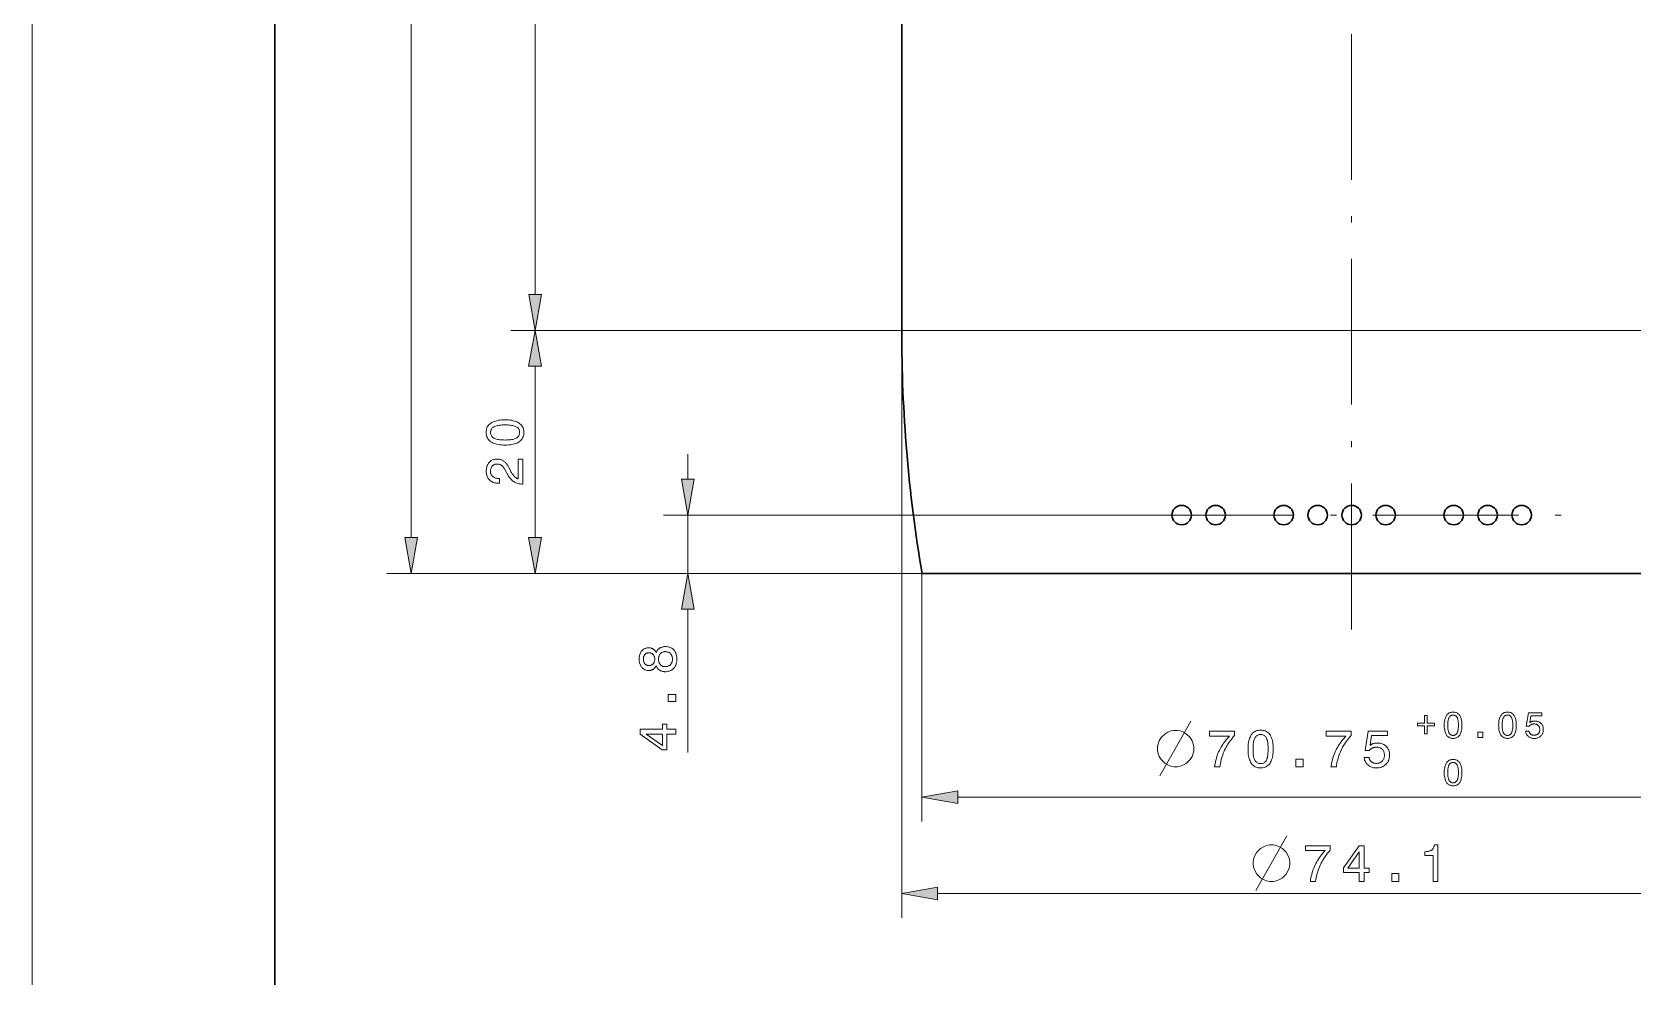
# Model space of a CAD drawing. Extents: x 0 to 297, y 0 to 530.
# Drawn here: x 0 to 131.8, y 77.8 to 155.5 of the extents above; entities that cross this region are included whole.
import ezdxf

# ---------------------------------------------------------------- set-up
doc = ezdxf.new("R2010")
doc.units = 0
doc.linetypes.add('DASHDOT', pattern=[18.5, 12, -3, 0.5, -3])

msp = doc.modelspace()

# ---------------------------------------------------------------- linework, layer by layer
at = {"color": 7, "lineweight": 13}
for p, q in [((0, 0), (0, 420)), ((31.22, 113.95), (31.22, 370.64)), ((41.44, 133.95), (41.44, 280.44)), ((71.61, 130.99), (39.42, 130.99)), ((71.61, 130.99), (39.44, 130.99)), ((71.61, 130.99), (71.61, 82.64)), ((141.17, 130.99), (71.61, 130.99)), ((73.28, 110.99), (29.22, 110.99)), ((73.28, 110.99), (39.42, 110.99)), ((73.28, 110.99), (73.28, 90.57)), ((76.24, 92.57), (141.08, 92.57)), ((74.56, 84.64), (142.75, 84.64))]:
    msp.add_line(p, q, dxfattribs=at)
at = {"color": 7, "lineweight": 30}
for p, q in [((20, 5), (20, 415)), ((71.61, 130.99), (71.61, 283.39)), ((73.28, 110.99), (144.03, 110.99))]:
    msp.add_line(p, q, dxfattribs=at)
at = {"color": 7, "linetype": 'DASHDOT', "lineweight": 13}
for p, q in [((108.66, 377.38), (108.66, 106.18)), ((91.91, 115.79), (127.1, 115.79))]:
    msp.add_line(p, q, dxfattribs=at)
at = {"color": 7, "lineweight": 13, "ltscale": 0.352279}
msp.add_line((41.42, 113.95), (41.42, 128.04), dxfattribs=at)
at = {"color": 5, "lineweight": 13, "ltscale": 0.051139}
msp.add_line((54.01, 118.75), (54.01, 120.79), dxfattribs=at)
at = {"color": 5, "lineweight": 13}
for p, q in [((91.91, 115.79), (52.01, 115.79)), ((73.28, 110.99), (52.01, 110.99))]:
    msp.add_line(p, q, dxfattribs=at)
at = {"color": 5, "lineweight": 13, "ltscale": 0.12}
msp.add_line((54.01, 110.99), (54.01, 115.79), dxfattribs=at)
at = {"color": 5, "lineweight": 13, "ltscale": 0.295027}
msp.add_line((54.01, 96.24), (54.01, 108.04), dxfattribs=at)
at = {"color": 7, "lineweight": 13}
for points in [[(40.92, 133.95), (41.44, 130.99), (41.96, 133.95)], [(41.94, 128.04), (41.42, 130.99), (40.89, 128.04)], [(38.95, 121.55), (38.8, 121.55), (38.66, 121.56), (38.53, 121.57), (38.4, 121.59), (38.28, 121.62), (38.17, 121.65), (38.06, 121.68), (37.97, 121.72), (37.88, 121.77), (37.79, 121.82), (37.72, 121.87), (37.65, 121.93), (37.59, 122), (37.54, 122.07), (37.5, 122.14), (37.46, 122.22), (37.43, 122.31), (37.41, 122.4), (37.4, 122.49), (37.4, 122.59), (37.4, 122.69), (37.41, 122.78), (37.43, 122.87), (37.46, 122.96), (37.49, 123.04), (37.54, 123.11), (37.59, 123.18), (37.65, 123.25), (37.72, 123.31), (37.79, 123.36), (37.87, 123.41), (37.96, 123.46), (38.06, 123.5), (38.17, 123.53), (38.28, 123.56), (38.4, 123.59), (38.53, 123.6), (38.66, 123.62), (38.8, 123.62), (38.95, 123.63), (39.1, 123.62), (39.24, 123.62), (39.38, 123.6), (39.5, 123.59), (39.62, 123.56), (39.74, 123.53), (39.84, 123.5), (39.94, 123.46), (40.03, 123.41), (40.11, 123.36), (40.18, 123.31), (40.25, 123.25), (40.31, 123.18), (40.36, 123.11), (40.4, 123.04), (40.44, 122.96), (40.47, 122.87), (40.49, 122.78), (40.5, 122.69), (40.5, 122.59), (40.5, 122.49), (40.49, 122.4), (40.47, 122.31), (40.44, 122.22), (40.4, 122.14), (40.36, 122.07), (40.31, 122), (40.25, 121.93), (40.18, 121.87), (40.11, 121.82), (40.03, 121.77), (39.94, 121.72), (39.84, 121.68), (39.73, 121.65), (39.62, 121.62), (39.5, 121.59), (39.38, 121.57), (39.24, 121.56), (39.1, 121.55)], [(38.95, 121.96), (39.07, 121.97), (39.19, 121.97), (39.29, 121.98), (39.39, 121.99), (39.49, 122), (39.58, 122.02), (39.66, 122.04), (39.73, 122.06), (39.8, 122.09), (39.86, 122.12), (39.91, 122.15), (39.96, 122.18), (40.01, 122.22), (40.04, 122.26), (40.08, 122.31), (40.1, 122.36), (40.12, 122.41), (40.14, 122.47), (40.14, 122.53), (40.15, 122.59), (40.14, 122.65), (40.14, 122.71), (40.12, 122.77), (40.1, 122.82), (40.08, 122.87), (40.05, 122.92), (40.01, 122.96), (39.97, 123), (39.92, 123.03), (39.86, 123.06), (39.8, 123.09), (39.74, 123.12), (39.66, 123.14), (39.58, 123.16), (39.49, 123.17), (39.4, 123.19), (39.3, 123.2), (39.19, 123.21), (39.07, 123.21), (38.95, 123.21), (38.83, 123.21), (38.71, 123.21), (38.61, 123.2), (38.5, 123.19), (38.41, 123.17), (38.32, 123.16), (38.24, 123.14), (38.17, 123.12), (38.1, 123.09), (38.04, 123.06), (37.99, 123.03), (37.94, 123), (37.89, 122.96), (37.86, 122.92), (37.83, 122.87), (37.8, 122.82), (37.78, 122.77), (37.77, 122.71), (37.76, 122.65), (37.75, 122.59), (37.76, 122.53), (37.77, 122.47), (37.78, 122.41), (37.8, 122.36), (37.83, 122.31), (37.86, 122.26), (37.9, 122.22), (37.94, 122.18), (37.99, 122.15), (38.04, 122.12), (38.1, 122.09), (38.17, 122.06), (38.25, 122.04), (38.33, 122.02), (38.41, 122), (38.51, 121.99), (38.61, 121.98), (38.72, 121.97), (38.83, 121.97)], [(40.42, 118.34), (40.4, 118.34), (40.32, 118.34), (40.23, 118.35), (40.15, 118.36), (40.07, 118.37), (39.99, 118.39), (39.92, 118.41), (39.85, 118.44), (39.78, 118.47), (39.72, 118.51), (39.66, 118.55), (39.6, 118.59), (39.54, 118.64), (39.48, 118.7), (39.42, 118.76), (39.36, 118.84), (39.3, 118.91), (39.24, 119), (39.19, 119.09), (39.13, 119.19), (39.07, 119.29), (38.93, 119.55), (38.9, 119.59), (38.88, 119.63), (38.85, 119.67), (38.82, 119.71), (38.8, 119.75), (38.77, 119.78), (38.74, 119.81), (38.71, 119.84), (38.68, 119.86), (38.65, 119.88), (38.62, 119.9), (38.59, 119.92), (38.55, 119.94), (38.52, 119.95), (38.48, 119.96), (38.44, 119.97), (38.41, 119.98), (38.37, 119.98), (38.33, 119.99), (38.29, 119.99), (38.24, 119.99), (38.19, 119.98), (38.15, 119.97), (38.11, 119.96), (38.07, 119.95), (38.03, 119.93), (38, 119.91), (37.96, 119.88), (37.93, 119.86), (37.9, 119.83), (37.87, 119.79), (37.85, 119.76), (37.83, 119.72), (37.81, 119.68), (37.79, 119.63), (37.78, 119.59), (37.77, 119.54), (37.76, 119.49), (37.76, 119.44), (37.75, 119.39), (37.76, 119.33), (37.76, 119.28), (37.77, 119.23), (37.78, 119.19), (37.8, 119.14), (37.82, 119.1), (37.85, 119.06), (37.87, 119.03), (37.91, 118.99), (37.94, 118.96), (37.98, 118.93), (38.02, 118.9), (38.06, 118.88), (38.11, 118.86), (38.16, 118.84), (38.21, 118.83), (38.27, 118.82), (38.33, 118.81), (38.39, 118.8), (38.45, 118.8), (38.49, 118.8), (38.49, 118.41), (38.43, 118.41), (38.33, 118.41), (38.24, 118.42), (38.16, 118.43), (38.08, 118.45), (38, 118.48), (37.93, 118.51), (37.86, 118.54), (37.79, 118.58), (37.73, 118.63), (37.67, 118.68), (37.62, 118.74), (37.57, 118.79), (37.53, 118.86), (37.5, 118.93), (37.47, 119), (37.44, 119.07), (37.42, 119.15), (37.41, 119.23), (37.4, 119.32), (37.4, 119.41), (37.4, 119.5), (37.41, 119.58), (37.42, 119.66), (37.44, 119.74), (37.46, 119.81), (37.49, 119.88), (37.52, 119.95), (37.55, 120.01), (37.6, 120.07), (37.64, 120.13), (37.69, 120.18), (37.75, 120.22), (37.8, 120.27), (37.86, 120.3), (37.93, 120.33), (37.99, 120.36), (38.06, 120.37), (38.14, 120.39), (38.21, 120.4), (38.29, 120.4), (38.35, 120.4), (38.41, 120.39), (38.47, 120.39), (38.53, 120.37), (38.58, 120.36), (38.63, 120.34), (38.69, 120.32), (38.74, 120.3), (38.79, 120.27), (38.83, 120.24), (38.88, 120.21), (38.92, 120.17), (38.97, 120.13), (39.01, 120.08), (39.05, 120.04), (39.09, 119.99), (39.13, 119.93), (39.17, 119.88), (39.2, 119.81), (39.24, 119.75), (39.37, 119.5), (39.4, 119.43), (39.44, 119.36), (39.47, 119.3), (39.51, 119.24), (39.54, 119.19), (39.58, 119.14), (39.61, 119.09), (39.64, 119.05), (39.67, 119.01), (39.7, 118.98), (39.74, 118.95), (39.77, 118.92), (39.8, 118.89), (39.83, 118.87), (39.87, 118.85), (39.9, 118.83), (39.93, 118.81), (39.97, 118.8), (40.01, 118.78), (40.04, 118.77), (40.04, 120.4), (40.42, 120.4)], [(30.7, 113.95), (31.22, 110.99), (31.74, 113.95)], [(40.89, 113.95), (41.42, 110.99), (41.94, 113.95)], [(114.67, 99.3), (114.88, 99.3), (114.88, 98.65), (115.48, 98.65), (115.48, 98.44), (114.88, 98.44), (114.88, 97.78), (114.67, 97.78), (114.67, 98.44), (114.07, 98.44), (114.07, 98.65), (114.67, 98.65)], [(116.29, 98.49), (116.29, 98.59), (116.29, 98.69), (116.3, 98.79), (116.32, 98.88), (116.33, 98.96), (116.35, 99.04), (116.38, 99.11), (116.41, 99.18), (116.44, 99.24), (116.47, 99.3), (116.51, 99.35), (116.55, 99.4), (116.6, 99.44), (116.65, 99.48), (116.7, 99.51), (116.76, 99.54), (116.82, 99.55), (116.88, 99.57), (116.94, 99.58), (117.01, 99.58), (117.08, 99.58), (117.15, 99.57), (117.21, 99.55), (117.27, 99.54), (117.33, 99.51), (117.38, 99.48), (117.43, 99.44), (117.48, 99.4), (117.52, 99.36), (117.56, 99.3), (117.59, 99.25), (117.62, 99.18), (117.65, 99.11), (117.67, 99.04), (117.69, 98.96), (117.71, 98.88), (117.72, 98.79), (117.73, 98.69), (117.74, 98.6), (117.74, 98.49), (117.74, 98.39), (117.73, 98.29), (117.72, 98.19), (117.71, 98.1), (117.69, 98.02), (117.67, 97.94), (117.65, 97.87), (117.62, 97.8), (117.59, 97.74), (117.56, 97.68), (117.52, 97.63), (117.48, 97.58), (117.43, 97.54), (117.38, 97.5), (117.33, 97.47), (117.27, 97.45), (117.21, 97.43), (117.15, 97.42), (117.08, 97.41), (117.01, 97.41), (116.94, 97.41), (116.88, 97.42), (116.82, 97.43), (116.76, 97.45), (116.7, 97.47), (116.65, 97.51), (116.6, 97.54), (116.55, 97.58), (116.51, 97.63), (116.47, 97.68), (116.44, 97.74), (116.41, 97.8), (116.38, 97.87), (116.35, 97.94), (116.33, 98.02), (116.32, 98.11), (116.3, 98.19), (116.29, 98.29), (116.29, 98.39)], [(116.58, 98.49), (116.58, 98.41), (116.58, 98.33), (116.59, 98.25), (116.59, 98.18), (116.6, 98.11), (116.61, 98.05), (116.63, 98), (116.64, 97.94), (116.66, 97.9), (116.68, 97.86), (116.7, 97.82), (116.73, 97.78), (116.76, 97.75), (116.79, 97.73), (116.82, 97.7), (116.85, 97.69), (116.89, 97.67), (116.93, 97.66), (116.97, 97.66), (117.01, 97.65), (117.06, 97.66), (117.1, 97.66), (117.14, 97.67), (117.18, 97.69), (117.21, 97.7), (117.24, 97.73), (117.27, 97.75), (117.3, 97.78), (117.32, 97.82), (117.35, 97.85), (117.37, 97.9), (117.38, 97.94), (117.4, 97.99), (117.41, 98.05), (117.42, 98.11), (117.43, 98.18), (117.44, 98.25), (117.45, 98.32), (117.45, 98.41), (117.45, 98.49), (117.45, 98.58), (117.45, 98.66), (117.44, 98.73), (117.43, 98.8), (117.42, 98.87), (117.41, 98.93), (117.4, 98.99), (117.38, 99.04), (117.37, 99.09), (117.35, 99.13), (117.32, 99.17), (117.3, 99.2), (117.27, 99.23), (117.24, 99.26), (117.21, 99.28), (117.18, 99.3), (117.14, 99.31), (117.1, 99.32), (117.06, 99.33), (117.01, 99.33), (116.97, 99.33), (116.93, 99.32), (116.89, 99.31), (116.85, 99.3), (116.82, 99.28), (116.79, 99.26), (116.76, 99.23), (116.73, 99.2), (116.7, 99.17), (116.68, 99.13), (116.66, 99.08), (116.64, 99.04), (116.63, 98.99), (116.61, 98.93), (116.6, 98.87), (116.59, 98.8), (116.59, 98.73), (116.58, 98.66), (116.58, 98.58)], [(120.76, 98.49), (120.77, 98.59), (120.77, 98.69), (120.78, 98.79), (120.79, 98.88), (120.81, 98.96), (120.83, 99.04), (120.86, 99.11), (120.88, 99.18), (120.91, 99.24), (120.95, 99.3), (120.99, 99.35), (121.03, 99.4), (121.08, 99.44), (121.13, 99.48), (121.18, 99.51), (121.23, 99.54), (121.29, 99.55), (121.36, 99.57), (121.42, 99.58), (121.49, 99.58), (121.56, 99.58), (121.63, 99.57), (121.69, 99.55), (121.75, 99.54), (121.81, 99.51), (121.86, 99.48), (121.91, 99.44), (121.95, 99.4), (122, 99.36), (122.03, 99.3), (122.07, 99.25), (122.1, 99.18), (122.13, 99.11), (122.15, 99.04), (122.17, 98.96), (122.19, 98.88), (122.2, 98.79), (122.21, 98.69), (122.22, 98.6), (122.22, 98.49), (122.22, 98.39), (122.21, 98.29), (122.2, 98.19), (122.19, 98.1), (122.17, 98.02), (122.15, 97.94), (122.13, 97.87), (122.1, 97.8), (122.07, 97.74), (122.03, 97.68), (122, 97.63), (121.95, 97.58), (121.91, 97.54), (121.86, 97.5), (121.81, 97.47), (121.75, 97.45), (121.69, 97.43), (121.63, 97.42), (121.56, 97.41), (121.49, 97.41), (121.42, 97.41), (121.36, 97.42), (121.29, 97.43), (121.23, 97.45), (121.18, 97.47), (121.13, 97.51), (121.08, 97.54), (121.03, 97.58), (120.99, 97.63), (120.95, 97.68), (120.91, 97.74), (120.88, 97.8), (120.86, 97.87), (120.83, 97.94), (120.81, 98.02), (120.79, 98.11), (120.78, 98.19), (120.77, 98.29), (120.77, 98.39)], [(121.05, 98.49), (121.05, 98.41), (121.06, 98.33), (121.06, 98.25), (121.07, 98.18), (121.08, 98.11), (121.09, 98.05), (121.11, 98), (121.12, 97.94), (121.14, 97.9), (121.16, 97.86), (121.18, 97.82), (121.21, 97.78), (121.23, 97.75), (121.26, 97.73), (121.3, 97.7), (121.33, 97.69), (121.37, 97.67), (121.41, 97.66), (121.45, 97.66), (121.49, 97.65), (121.54, 97.66), (121.58, 97.66), (121.62, 97.67), (121.65, 97.69), (121.69, 97.7), (121.72, 97.73), (121.75, 97.75), (121.78, 97.78), (121.8, 97.82), (121.82, 97.85), (121.84, 97.9), (121.86, 97.94), (121.88, 97.99), (121.89, 98.05), (121.9, 98.11), (121.91, 98.18), (121.92, 98.25), (121.92, 98.32), (121.93, 98.41), (121.93, 98.49), (121.93, 98.58), (121.92, 98.66), (121.92, 98.73), (121.91, 98.8), (121.9, 98.87), (121.89, 98.93), (121.88, 98.99), (121.86, 99.04), (121.84, 99.09), (121.82, 99.13), (121.8, 99.17), (121.78, 99.2), (121.75, 99.23), (121.72, 99.26), (121.69, 99.28), (121.65, 99.3), (121.62, 99.31), (121.58, 99.32), (121.54, 99.33), (121.49, 99.33), (121.45, 99.33), (121.41, 99.32), (121.37, 99.31), (121.33, 99.3), (121.3, 99.28), (121.26, 99.26), (121.23, 99.23), (121.21, 99.2), (121.18, 99.17), (121.16, 99.13), (121.14, 99.08), (121.12, 99.04), (121.11, 98.99), (121.09, 98.93), (121.08, 98.87), (121.07, 98.8), (121.06, 98.73), (121.06, 98.66), (121.05, 98.58)], [(122.98, 98.01), (123.26, 98.01), (123.27, 97.98), (123.28, 97.95), (123.29, 97.92), (123.3, 97.89), (123.31, 97.87), (123.32, 97.84), (123.34, 97.82), (123.36, 97.8), (123.38, 97.78), (123.4, 97.76), (123.42, 97.74), (123.45, 97.72), (123.47, 97.71), (123.5, 97.7), (123.53, 97.69), (123.55, 97.68), (123.59, 97.67), (123.62, 97.67), (123.65, 97.67), (123.68, 97.67), (123.72, 97.67), (123.76, 97.67), (123.8, 97.68), (123.84, 97.69), (123.87, 97.7), (123.91, 97.71), (123.94, 97.73), (123.97, 97.75), (124, 97.77), (124.02, 97.79), (124.05, 97.82), (124.07, 97.85), (124.09, 97.88), (124.1, 97.91), (124.12, 97.94), (124.13, 97.98), (124.14, 98.01), (124.15, 98.05), (124.15, 98.09), (124.15, 98.13), (124.15, 98.17), (124.15, 98.21), (124.14, 98.25), (124.13, 98.29), (124.12, 98.32), (124.11, 98.36), (124.09, 98.39), (124.07, 98.42), (124.05, 98.45), (124.02, 98.47), (124, 98.5), (123.97, 98.52), (123.94, 98.54), (123.91, 98.55), (123.88, 98.57), (123.84, 98.58), (123.8, 98.59), (123.77, 98.59), (123.73, 98.6), (123.68, 98.6), (123.66, 98.6), (123.64, 98.6), (123.61, 98.6), (123.59, 98.59), (123.57, 98.59), (123.54, 98.58), (123.52, 98.58), (123.5, 98.57), (123.48, 98.56), (123.46, 98.55), (123.44, 98.54), (123.42, 98.53), (123.4, 98.52), (123.38, 98.5), (123.37, 98.49), (123.35, 98.48), (123.33, 98.46), (123.31, 98.44), (123.3, 98.43), (123.28, 98.41), (123.04, 98.41), (123.21, 99.52), (124.33, 99.52), (124.33, 99.27), (123.41, 99.27), (123.33, 98.71), (123.34, 98.72), (123.36, 98.73), (123.37, 98.74), (123.39, 98.75), (123.41, 98.76), (123.43, 98.77), (123.44, 98.78), (123.46, 98.79), (123.48, 98.8), (123.5, 98.81), (123.52, 98.81), (123.55, 98.82), (123.57, 98.82), (123.59, 98.83), (123.61, 98.83), (123.63, 98.84), (123.66, 98.84), (123.68, 98.84), (123.7, 98.84), (123.73, 98.84), (123.79, 98.84), (123.85, 98.83), (123.91, 98.82), (123.97, 98.81), (124.02, 98.79), (124.07, 98.77), (124.12, 98.75), (124.16, 98.72), (124.21, 98.69), (124.25, 98.65), (124.29, 98.61), (124.32, 98.57), (124.35, 98.52), (124.37, 98.48), (124.4, 98.43), (124.41, 98.38), (124.43, 98.32), (124.44, 98.27), (124.44, 98.21), (124.44, 98.15), (124.44, 98.08), (124.44, 98.02), (124.43, 97.96), (124.41, 97.9), (124.39, 97.85), (124.37, 97.8), (124.34, 97.75), (124.31, 97.7), (124.28, 97.65), (124.24, 97.61), (124.19, 97.57), (124.15, 97.54), (124.1, 97.51), (124.05, 97.48), (124, 97.46), (123.94, 97.44), (123.88, 97.42), (123.82, 97.41), (123.76, 97.41), (123.69, 97.41), (123.63, 97.41), (123.58, 97.41), (123.52, 97.42), (123.47, 97.43), (123.42, 97.45), (123.37, 97.47), (123.33, 97.49), (123.28, 97.51), (123.24, 97.54), (123.2, 97.57), (123.16, 97.61), (123.13, 97.64), (123.1, 97.68), (123.07, 97.72), (123.05, 97.77), (123.03, 97.81), (123.01, 97.86), (123, 97.91), (122.99, 97.96)], [(94.32, 98.07), (94.02, 98.07), (93.77, 98.02), (93.52, 97.92), (93.27, 97.77), (92.97, 97.47), (92.82, 97.22), (92.72, 96.97), (92.67, 96.72), (92.67, 96.42), (92.72, 96.17), (92.82, 95.92), (92.97, 95.67), (93.27, 95.37), (93.52, 95.22), (93.77, 95.12), (94.02, 95.07), (94.32, 95.07), (94.57, 95.12), (94.82, 95.22), (95.07, 95.37), (95.37, 95.67), (95.52, 95.92), (95.62, 96.17), (95.67, 96.42), (95.67, 96.72), (95.62, 96.97), (95.52, 97.22), (95.37, 97.47), (95.07, 97.77), (94.82, 97.92), (94.57, 98.02)], [(97.37, 95.07), (97.39, 95.21), (97.42, 95.35), (97.45, 95.49), (97.48, 95.63), (97.52, 95.76), (97.56, 95.9), (97.6, 96.03), (97.65, 96.16), (97.71, 96.29), (97.77, 96.41), (97.83, 96.54), (97.9, 96.66), (97.97, 96.78), (98.04, 96.9), (98.12, 97.02), (98.21, 97.14), (98.3, 97.26), (98.4, 97.37), (98.49, 97.49), (98.6, 97.6), (96.96, 97.6), (96.96, 98), (99.01, 98), (99.01, 97.64), (98.91, 97.53), (98.82, 97.41), (98.73, 97.3), (98.64, 97.18), (98.55, 97.06), (98.47, 96.94), (98.4, 96.82), (98.33, 96.7), (98.26, 96.57), (98.2, 96.44), (98.14, 96.31), (98.09, 96.18), (98.04, 96.05), (97.99, 95.92), (97.95, 95.78), (97.91, 95.64), (97.88, 95.5), (97.85, 95.36), (97.83, 95.21), (97.81, 95.07)], [(100.13, 96.53), (100.13, 96.68), (100.14, 96.82), (100.15, 96.95), (100.17, 97.08), (100.19, 97.2), (100.22, 97.31), (100.26, 97.42), (100.3, 97.51), (100.34, 97.6), (100.39, 97.69), (100.45, 97.76), (100.51, 97.83), (100.57, 97.89), (100.64, 97.94), (100.72, 97.99), (100.8, 98.02), (100.88, 98.05), (100.97, 98.07), (101.07, 98.08), (101.17, 98.09), (101.27, 98.08), (101.36, 98.07), (101.45, 98.05), (101.54, 98.02), (101.62, 97.99), (101.69, 97.94), (101.76, 97.89), (101.83, 97.83), (101.89, 97.77), (101.94, 97.69), (101.99, 97.61), (102.04, 97.52), (102.07, 97.42), (102.11, 97.32), (102.14, 97.2), (102.16, 97.08), (102.18, 96.96), (102.19, 96.82), (102.2, 96.68), (102.2, 96.53), (102.2, 96.38), (102.19, 96.24), (102.18, 96.1), (102.16, 95.98), (102.14, 95.86), (102.11, 95.75), (102.07, 95.64), (102.04, 95.54), (101.99, 95.45), (101.94, 95.37), (101.89, 95.3), (101.83, 95.23), (101.76, 95.17), (101.69, 95.12), (101.62, 95.08), (101.54, 95.04), (101.45, 95.02), (101.36, 95), (101.27, 94.98), (101.17, 94.98), (101.07, 94.98), (100.97, 95), (100.88, 95.02), (100.8, 95.04), (100.72, 95.08), (100.64, 95.12), (100.57, 95.17), (100.51, 95.23), (100.45, 95.3), (100.39, 95.37), (100.34, 95.46), (100.3, 95.55), (100.26, 95.64), (100.22, 95.75), (100.19, 95.86), (100.17, 95.98), (100.15, 96.11), (100.14, 96.24), (100.13, 96.38)], [(100.54, 96.53), (100.54, 96.41), (100.55, 96.29), (100.55, 96.19), (100.56, 96.09), (100.58, 95.99), (100.59, 95.91), (100.61, 95.82), (100.64, 95.75), (100.66, 95.68), (100.69, 95.62), (100.72, 95.57), (100.76, 95.52), (100.8, 95.47), (100.84, 95.44), (100.89, 95.41), (100.94, 95.38), (100.99, 95.36), (101.04, 95.35), (101.1, 95.34), (101.17, 95.33), (101.23, 95.34), (101.29, 95.35), (101.35, 95.36), (101.4, 95.38), (101.45, 95.41), (101.49, 95.44), (101.53, 95.47), (101.57, 95.52), (101.61, 95.56), (101.64, 95.62), (101.67, 95.68), (101.69, 95.75), (101.72, 95.82), (101.73, 95.9), (101.75, 95.99), (101.76, 96.08), (101.77, 96.18), (101.78, 96.29), (101.79, 96.41), (101.79, 96.53), (101.79, 96.65), (101.78, 96.77), (101.77, 96.88), (101.76, 96.98), (101.75, 97.07), (101.73, 97.16), (101.72, 97.24), (101.69, 97.31), (101.67, 97.38), (101.64, 97.44), (101.61, 97.5), (101.57, 97.54), (101.53, 97.59), (101.49, 97.62), (101.45, 97.66), (101.4, 97.68), (101.35, 97.7), (101.29, 97.72), (101.23, 97.72), (101.17, 97.73), (101.1, 97.72), (101.04, 97.72), (100.99, 97.7), (100.94, 97.68), (100.89, 97.65), (100.84, 97.62), (100.8, 97.59), (100.76, 97.54), (100.72, 97.49), (100.69, 97.44), (100.66, 97.38), (100.64, 97.31), (100.61, 97.24), (100.59, 97.16), (100.58, 97.07), (100.56, 96.97), (100.55, 96.87), (100.55, 96.76), (100.54, 96.65)], [(106.96, 95.07), (106.99, 95.21), (107.01, 95.35), (107.04, 95.49), (107.07, 95.63), (107.11, 95.76), (107.15, 95.9), (107.2, 96.03), (107.25, 96.16), (107.3, 96.29), (107.36, 96.41), (107.42, 96.54), (107.49, 96.66), (107.56, 96.78), (107.64, 96.9), (107.72, 97.02), (107.8, 97.14), (107.89, 97.26), (107.99, 97.37), (108.09, 97.49), (108.19, 97.6), (106.55, 97.6), (106.55, 98), (108.61, 98), (108.61, 97.64), (108.51, 97.53), (108.41, 97.41), (108.32, 97.3), (108.23, 97.18), (108.15, 97.06), (108.07, 96.94), (107.99, 96.82), (107.92, 96.7), (107.86, 96.57), (107.79, 96.44), (107.74, 96.31), (107.68, 96.18), (107.63, 96.05), (107.59, 95.92), (107.55, 95.78), (107.51, 95.64), (107.47, 95.5), (107.45, 95.36), (107.42, 95.21), (107.4, 95.07)], [(109.69, 95.85), (110.09, 95.85), (110.1, 95.8), (110.11, 95.76), (110.12, 95.72), (110.14, 95.68), (110.16, 95.64), (110.18, 95.6), (110.2, 95.57), (110.23, 95.54), (110.26, 95.51), (110.29, 95.48), (110.32, 95.46), (110.35, 95.44), (110.39, 95.42), (110.43, 95.4), (110.47, 95.38), (110.51, 95.37), (110.55, 95.36), (110.6, 95.36), (110.64, 95.35), (110.69, 95.35), (110.75, 95.35), (110.81, 95.36), (110.86, 95.37), (110.92, 95.38), (110.97, 95.4), (111.01, 95.42), (111.06, 95.44), (111.1, 95.47), (111.14, 95.5), (111.18, 95.53), (111.21, 95.57), (111.24, 95.61), (111.27, 95.65), (111.3, 95.7), (111.32, 95.75), (111.33, 95.8), (111.34, 95.85), (111.35, 95.9), (111.36, 95.96), (111.36, 96.02), (111.36, 96.08), (111.35, 96.13), (111.35, 96.19), (111.33, 96.24), (111.32, 96.29), (111.3, 96.34), (111.27, 96.38), (111.25, 96.43), (111.21, 96.47), (111.18, 96.5), (111.14, 96.54), (111.1, 96.57), (111.06, 96.6), (111.02, 96.62), (110.97, 96.64), (110.92, 96.66), (110.87, 96.67), (110.81, 96.68), (110.75, 96.68), (110.69, 96.69), (110.66, 96.68), (110.62, 96.68), (110.59, 96.68), (110.56, 96.67), (110.53, 96.67), (110.49, 96.66), (110.46, 96.65), (110.43, 96.64), (110.4, 96.63), (110.37, 96.62), (110.35, 96.6), (110.32, 96.59), (110.29, 96.57), (110.26, 96.55), (110.24, 96.53), (110.21, 96.51), (110.19, 96.49), (110.17, 96.46), (110.14, 96.44), (110.12, 96.41), (109.78, 96.41), (110.01, 98), (111.62, 98), (111.62, 97.64), (110.3, 97.64), (110.18, 96.84), (110.2, 96.86), (110.23, 96.87), (110.25, 96.89), (110.28, 96.91), (110.3, 96.92), (110.33, 96.93), (110.35, 96.95), (110.38, 96.96), (110.41, 96.97), (110.44, 96.98), (110.47, 96.99), (110.5, 97), (110.53, 97.01), (110.56, 97.01), (110.59, 97.02), (110.62, 97.02), (110.66, 97.03), (110.69, 97.03), (110.72, 97.03), (110.76, 97.03), (110.85, 97.03), (110.93, 97.02), (111.02, 97.01), (111.1, 96.99), (111.17, 96.96), (111.25, 96.93), (111.31, 96.9), (111.38, 96.86), (111.44, 96.81), (111.5, 96.76), (111.55, 96.7), (111.6, 96.64), (111.64, 96.58), (111.68, 96.51), (111.71, 96.44), (111.74, 96.37), (111.76, 96.29), (111.77, 96.21), (111.78, 96.13), (111.78, 96.04), (111.78, 95.95), (111.77, 95.86), (111.75, 95.77), (111.73, 95.69), (111.71, 95.61), (111.67, 95.54), (111.63, 95.46), (111.59, 95.4), (111.54, 95.33), (111.48, 95.27), (111.42, 95.22), (111.36, 95.17), (111.29, 95.12), (111.22, 95.09), (111.14, 95.05), (111.06, 95.03), (110.98, 95.01), (110.89, 94.99), (110.8, 94.98), (110.71, 94.98), (110.62, 94.98), (110.54, 94.99), (110.46, 95), (110.39, 95.02), (110.32, 95.04), (110.25, 95.07), (110.18, 95.1), (110.12, 95.13), (110.06, 95.17), (110, 95.22), (109.95, 95.27), (109.9, 95.32), (109.86, 95.38), (109.82, 95.43), (109.79, 95.5), (109.76, 95.56), (109.73, 95.63), (109.71, 95.7), (109.7, 95.77)], [(119.04, 97.47), (119.04, 97.92), (119.46, 97.92), (119.46, 97.47)], [(104.07, 95.07), (104.07, 95.71), (104.66, 95.71), (104.66, 95.07)], [(116.29, 94.59), (116.29, 94.69), (116.29, 94.79), (116.3, 94.89), (116.32, 94.98), (116.33, 95.06), (116.35, 95.14), (116.38, 95.21), (116.41, 95.28), (116.44, 95.34), (116.47, 95.4), (116.51, 95.45), (116.55, 95.5), (116.6, 95.54), (116.65, 95.58), (116.7, 95.61), (116.76, 95.64), (116.82, 95.65), (116.88, 95.67), (116.94, 95.68), (117.01, 95.68), (117.08, 95.68), (117.15, 95.67), (117.21, 95.65), (117.27, 95.64), (117.33, 95.61), (117.38, 95.58), (117.43, 95.54), (117.48, 95.5), (117.52, 95.46), (117.56, 95.4), (117.59, 95.35), (117.62, 95.28), (117.65, 95.21), (117.67, 95.14), (117.69, 95.06), (117.71, 94.98), (117.72, 94.89), (117.73, 94.79), (117.74, 94.7), (117.74, 94.59), (117.74, 94.49), (117.73, 94.39), (117.72, 94.29), (117.71, 94.2), (117.69, 94.12), (117.67, 94.04), (117.65, 93.97), (117.62, 93.9), (117.59, 93.84), (117.56, 93.78), (117.52, 93.73), (117.48, 93.68), (117.43, 93.64), (117.38, 93.6), (117.33, 93.57), (117.27, 93.55), (117.21, 93.53), (117.15, 93.52), (117.08, 93.51), (117.01, 93.51), (116.94, 93.51), (116.88, 93.52), (116.82, 93.53), (116.76, 93.55), (116.7, 93.57), (116.65, 93.61), (116.6, 93.64), (116.55, 93.68), (116.51, 93.73), (116.47, 93.78), (116.44, 93.84), (116.41, 93.9), (116.38, 93.97), (116.35, 94.04), (116.33, 94.12), (116.32, 94.21), (116.3, 94.29), (116.29, 94.39), (116.29, 94.49)], [(116.58, 94.59), (116.58, 94.51), (116.58, 94.43), (116.59, 94.35), (116.59, 94.28), (116.6, 94.21), (116.61, 94.15), (116.63, 94.1), (116.64, 94.04), (116.66, 94), (116.68, 93.96), (116.7, 93.92), (116.73, 93.88), (116.76, 93.85), (116.79, 93.83), (116.82, 93.8), (116.85, 93.79), (116.89, 93.77), (116.93, 93.76), (116.97, 93.76), (117.01, 93.75), (117.06, 93.76), (117.1, 93.76), (117.14, 93.77), (117.18, 93.79), (117.21, 93.8), (117.24, 93.83), (117.27, 93.85), (117.3, 93.88), (117.32, 93.92), (117.35, 93.95), (117.37, 94), (117.38, 94.04), (117.4, 94.09), (117.41, 94.15), (117.42, 94.21), (117.43, 94.28), (117.44, 94.35), (117.45, 94.42), (117.45, 94.51), (117.45, 94.59), (117.45, 94.68), (117.45, 94.76), (117.44, 94.83), (117.43, 94.9), (117.42, 94.97), (117.41, 95.03), (117.4, 95.09), (117.38, 95.14), (117.37, 95.19), (117.35, 95.23), (117.32, 95.27), (117.3, 95.3), (117.27, 95.33), (117.24, 95.36), (117.21, 95.38), (117.18, 95.4), (117.14, 95.41), (117.1, 95.42), (117.06, 95.43), (117.01, 95.43), (116.97, 95.43), (116.93, 95.42), (116.89, 95.41), (116.85, 95.4), (116.82, 95.38), (116.79, 95.36), (116.76, 95.33), (116.73, 95.3), (116.7, 95.27), (116.68, 95.23), (116.66, 95.18), (116.64, 95.14), (116.63, 95.09), (116.61, 95.03), (116.6, 94.97), (116.59, 94.9), (116.59, 94.83), (116.58, 94.76), (116.58, 94.68)], [(76.24, 93.09), (73.28, 92.57), (76.24, 92.05)], [(102.21, 88.64), (101.91, 88.64), (101.66, 88.59), (101.41, 88.49), (101.16, 88.34), (100.86, 88.04), (100.71, 87.79), (100.61, 87.54), (100.56, 87.29), (100.56, 86.99), (100.61, 86.74), (100.71, 86.49), (100.86, 86.24), (101.16, 85.94), (101.41, 85.79), (101.66, 85.69), (101.91, 85.64), (102.21, 85.64), (102.46, 85.69), (102.71, 85.79), (102.96, 85.94), (103.26, 86.24), (103.41, 86.49), (103.51, 86.74), (103.56, 86.99), (103.56, 87.29), (103.51, 87.54), (103.41, 87.79), (103.26, 88.04), (102.96, 88.34), (102.71, 88.49), (102.46, 88.59)], [(105.26, 85.64), (105.28, 85.79), (105.3, 85.93), (105.33, 86.07), (105.37, 86.21), (105.41, 86.34), (105.45, 86.47), (105.49, 86.61), (105.54, 86.74), (105.6, 86.86), (105.66, 86.99), (105.72, 87.11), (105.78, 87.24), (105.86, 87.36), (105.93, 87.48), (106.01, 87.6), (106.1, 87.72), (106.19, 87.83), (106.28, 87.95), (106.38, 88.07), (106.49, 88.18), (104.85, 88.18), (104.85, 88.58), (106.9, 88.58), (106.9, 88.22), (106.8, 88.1), (106.71, 87.99), (106.61, 87.88), (106.53, 87.76), (106.44, 87.64), (106.36, 87.52), (106.29, 87.4), (106.22, 87.27), (106.15, 87.15), (106.09, 87.02), (106.03, 86.89), (105.98, 86.76), (105.93, 86.63), (105.88, 86.49), (105.84, 86.35), (105.8, 86.22), (105.77, 86.08), (105.74, 85.93), (105.72, 85.79), (105.69, 85.64)], [(109.29, 85.64), (109.29, 86.38), (107.98, 86.38), (107.98, 86.76), (109.29, 88.58), (109.68, 88.58), (109.68, 86.73), (110.11, 86.73), (110.11, 86.38), (109.68, 86.38), (109.68, 85.64)], [(115.38, 85.64), (115.38, 87.78), (114.68, 87.78), (114.68, 88.08), (114.75, 88.08), (114.82, 88.09), (114.89, 88.1), (114.95, 88.11), (115.01, 88.12), (115.07, 88.14), (115.12, 88.15), (115.17, 88.17), (115.21, 88.2), (115.25, 88.22), (115.28, 88.25), (115.32, 88.29), (115.35, 88.32), (115.37, 88.36), (115.4, 88.4), (115.42, 88.45), (115.44, 88.5), (115.45, 88.55), (115.47, 88.6), (115.47, 88.66), (115.77, 88.66), (115.77, 85.64)], [(108.34, 86.73), (109.29, 86.73), (109.29, 88.07)], [(111.96, 85.64), (111.96, 86.29), (112.55, 86.29), (112.55, 85.64)], [(74.56, 85.16), (71.61, 84.64), (74.56, 84.12)]]:
    msp.add_lwpolyline(points, close=True, dxfattribs=at)
at = {"color": 5, "lineweight": 13}
for points in [[(53.49, 118.75), (54.01, 115.79), (54.53, 118.75)], [(54.53, 108.04), (54.01, 110.99), (53.49, 108.04)], [(51.39, 103.4), (51.38, 103.36), (51.36, 103.32), (51.33, 103.29), (51.31, 103.25), (51.29, 103.22), (51.26, 103.19), (51.24, 103.17), (51.21, 103.14), (51.18, 103.12), (51.15, 103.1), (51.12, 103.08), (51.08, 103.06), (51.05, 103.05), (51.01, 103.04), (50.97, 103.03), (50.94, 103.02), (50.89, 103.01), (50.85, 103), (50.81, 103), (50.76, 103), (50.7, 103), (50.63, 103.01), (50.57, 103.02), (50.51, 103.04), (50.45, 103.06), (50.4, 103.09), (50.35, 103.13), (50.3, 103.17), (50.25, 103.21), (50.21, 103.26), (50.16, 103.31), (50.13, 103.37), (50.1, 103.43), (50.07, 103.49), (50.04, 103.56), (50.03, 103.62), (50.01, 103.7), (50, 103.77), (49.99, 103.85), (49.99, 103.93), (49.99, 104.01), (50, 104.09), (50.01, 104.17), (50.03, 104.24), (50.04, 104.31), (50.07, 104.37), (50.1, 104.44), (50.13, 104.5), (50.16, 104.55), (50.21, 104.61), (50.25, 104.65), (50.3, 104.7), (50.35, 104.74), (50.4, 104.77), (50.45, 104.8), (50.51, 104.82), (50.57, 104.84), (50.63, 104.85), (50.7, 104.86), (50.76, 104.86), (50.81, 104.86), (50.85, 104.86), (50.9, 104.85), (50.94, 104.85), (50.98, 104.84), (51.01, 104.83), (51.05, 104.81), (51.08, 104.8), (51.12, 104.78), (51.15, 104.76), (51.18, 104.74), (51.21, 104.72), (51.24, 104.7), (51.26, 104.67), (51.29, 104.64), (51.31, 104.61), (51.34, 104.58), (51.36, 104.54), (51.38, 104.51), (51.39, 104.47), (51.41, 104.52), (51.44, 104.56), (51.46, 104.6), (51.48, 104.65), (51.51, 104.68), (51.54, 104.72), (51.57, 104.75), (51.61, 104.78), (51.64, 104.81), (51.68, 104.84), (51.72, 104.86), (51.76, 104.88), (51.8, 104.9), (51.85, 104.92), (51.89, 104.93), (51.94, 104.95), (51.99, 104.95), (52.04, 104.96), (52.09, 104.96), (52.15, 104.97), (52.23, 104.96), (52.32, 104.95), (52.39, 104.94), (52.47, 104.92), (52.54, 104.9), (52.61, 104.86), (52.67, 104.83), (52.73, 104.79), (52.79, 104.74), (52.84, 104.69), (52.89, 104.63), (52.93, 104.57), (52.97, 104.5), (53, 104.43), (53.03, 104.36), (53.05, 104.28), (53.07, 104.2), (53.09, 104.11), (53.09, 104.03), (53.1, 103.93), (53.09, 103.84), (53.09, 103.75), (53.07, 103.67), (53.05, 103.58), (53.03, 103.51), (53, 103.43), (52.97, 103.36), (52.93, 103.3), (52.89, 103.24), (52.84, 103.18), (52.79, 103.13), (52.73, 103.08), (52.67, 103.04), (52.61, 103), (52.54, 102.97), (52.47, 102.95), (52.39, 102.93), (52.32, 102.91), (52.23, 102.9), (52.15, 102.9), (52.09, 102.9), (52.04, 102.91), (51.99, 102.91), (51.94, 102.92), (51.89, 102.93), (51.85, 102.95), (51.8, 102.96), (51.76, 102.98), (51.72, 103), (51.68, 103.03), (51.64, 103.05), (51.61, 103.08), (51.57, 103.11), (51.54, 103.15), (51.51, 103.18), (51.48, 103.22), (51.46, 103.26), (51.44, 103.3), (51.41, 103.35)], [(50.8, 103.41), (50.84, 103.41), (50.88, 103.42), (50.92, 103.42), (50.96, 103.43), (50.99, 103.45), (51.03, 103.46), (51.06, 103.48), (51.09, 103.5), (51.12, 103.53), (51.14, 103.55), (51.17, 103.58), (51.19, 103.61), (51.21, 103.65), (51.23, 103.68), (51.24, 103.72), (51.25, 103.76), (51.26, 103.8), (51.27, 103.84), (51.27, 103.89), (51.27, 103.93), (51.27, 103.98), (51.27, 104.02), (51.26, 104.07), (51.25, 104.11), (51.24, 104.15), (51.23, 104.18), (51.21, 104.22), (51.19, 104.25), (51.17, 104.28), (51.14, 104.31), (51.12, 104.34), (51.09, 104.36), (51.06, 104.39), (51.03, 104.4), (50.99, 104.42), (50.96, 104.43), (50.92, 104.44), (50.88, 104.45), (50.84, 104.45), (50.8, 104.45), (50.76, 104.45), (50.72, 104.45), (50.68, 104.44), (50.64, 104.43), (50.61, 104.42), (50.57, 104.4), (50.54, 104.39), (50.51, 104.37), (50.49, 104.34), (50.46, 104.32), (50.44, 104.29), (50.42, 104.26), (50.4, 104.22), (50.38, 104.19), (50.37, 104.15), (50.36, 104.11), (50.35, 104.07), (50.34, 104.03), (50.34, 103.98), (50.34, 103.93), (50.34, 103.88), (50.34, 103.84), (50.35, 103.8), (50.36, 103.75), (50.37, 103.72), (50.38, 103.68), (50.4, 103.64), (50.42, 103.61), (50.44, 103.58), (50.46, 103.55), (50.49, 103.52), (50.51, 103.5), (50.54, 103.48), (50.57, 103.46), (50.61, 103.45), (50.64, 103.43), (50.68, 103.42), (50.72, 103.42), (50.76, 103.41)], [(52.14, 103.32), (52.19, 103.32), (52.25, 103.32), (52.3, 103.33), (52.34, 103.34), (52.39, 103.36), (52.43, 103.38), (52.47, 103.4), (52.51, 103.42), (52.54, 103.45), (52.57, 103.48), (52.6, 103.52), (52.63, 103.55), (52.66, 103.59), (52.68, 103.63), (52.69, 103.68), (52.71, 103.72), (52.72, 103.77), (52.73, 103.82), (52.73, 103.88), (52.73, 103.93), (52.73, 103.99), (52.73, 104.04), (52.72, 104.09), (52.71, 104.14), (52.69, 104.19), (52.68, 104.23), (52.66, 104.27), (52.63, 104.31), (52.6, 104.35), (52.57, 104.38), (52.54, 104.42), (52.51, 104.44), (52.47, 104.47), (52.43, 104.49), (52.39, 104.51), (52.34, 104.52), (52.3, 104.53), (52.25, 104.54), (52.19, 104.55), (52.14, 104.55), (52.09, 104.55), (52.04, 104.54), (52, 104.53), (51.95, 104.52), (51.91, 104.51), (51.87, 104.49), (51.84, 104.47), (51.8, 104.44), (51.77, 104.42), (51.74, 104.39), (51.71, 104.35), (51.68, 104.31), (51.66, 104.28), (51.64, 104.23), (51.63, 104.19), (51.61, 104.14), (51.6, 104.09), (51.59, 104.04), (51.59, 103.99), (51.59, 103.93), (51.59, 103.88), (51.59, 103.82), (51.6, 103.77), (51.61, 103.72), (51.63, 103.68), (51.64, 103.63), (51.66, 103.59), (51.68, 103.55), (51.71, 103.52), (51.74, 103.48), (51.77, 103.45), (51.8, 103.42), (51.84, 103.4), (51.87, 103.38), (51.91, 103.36), (51.95, 103.34), (52, 103.33), (52.04, 103.32), (52.09, 103.32)], [(53.01, 100.44), (52.37, 100.44), (52.37, 101.03), (53.01, 101.03)], [(53.01, 97.77), (52.27, 97.77), (52.27, 96.46), (51.89, 96.46), (50.08, 97.77), (50.08, 98.16), (51.92, 98.16), (51.92, 98.59), (52.27, 98.59), (52.27, 98.16), (53.01, 98.16)], [(51.92, 96.82), (51.92, 97.77), (50.58, 97.77)]]:
    msp.add_lwpolyline(points, close=True, dxfattribs=at)
at = {"color": 7, "lineweight": 13}
for points in [[(92.87, 94.32), (94.57, 97.32), (95.42, 98.82)], [(100.76, 84.89), (102.46, 87.89), (103.31, 89.39)]]:
    msp.add_lwpolyline(points, dxfattribs=at)
at = {"color": 7, "lineweight": 30}
for centre in [(94.66, 115.79), (97.46, 115.79), (103.06, 115.79), (105.86, 115.79), (108.66, 115.79), (111.46, 115.79), (117.06, 115.79), (119.86, 115.79), (122.66, 115.79)]:
    msp.add_circle(centre, 0.8, dxfattribs=at)
msp.add_arc((191.85, 130.99), 120.24, 180, 189.5747, dxfattribs=at)
at = {"color": 7, "lineweight": 13}
for points in [[(40.92, 133.95), (41.44, 130.99), (40.92, 133.95), (41.96, 133.95)], [(41.94, 128.04), (41.42, 130.99), (41.94, 128.04), (40.89, 128.04)], [(30.7, 113.95), (31.22, 110.99), (30.7, 113.95), (31.74, 113.95)], [(40.89, 113.95), (41.42, 110.99), (40.89, 113.95), (41.94, 113.95)], [(76.24, 93.09), (73.28, 92.57), (76.24, 93.09), (76.24, 92.05)], [(74.56, 85.16), (71.61, 84.64), (74.56, 85.16), (74.56, 84.12)]]:
    msp.add_solid(points, dxfattribs=at)
at = {"color": 5, "lineweight": 13}
for points in [[(53.49, 118.75), (54.01, 115.79), (53.49, 118.75), (54.53, 118.75)], [(54.53, 108.04), (54.01, 110.99), (54.53, 108.04), (53.49, 108.04)]]:
    msp.add_solid(points, dxfattribs=at)

doc.saveas('drawing.dxf')
